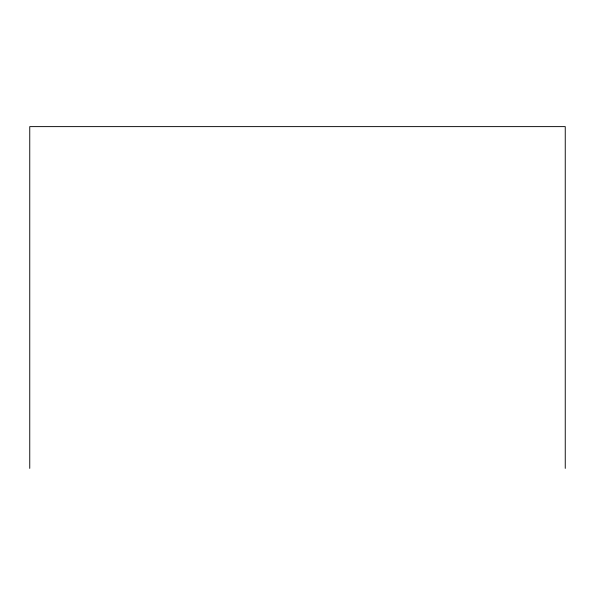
<?xml version="1.0" encoding="UTF-8"?>
<svg xmlns="http://www.w3.org/2000/svg" width="595" height="595" viewBox="0 0 595 595"><rect width="100%" height="100%" fill="white"/><g stroke="black" fill="none" stroke-linecap="round" stroke-linejoin="round"><path stroke-width="0.89" d="M565.25 468.384L565.25 126.616L29.75 126.616L29.75 468.384"/></g></svg>
